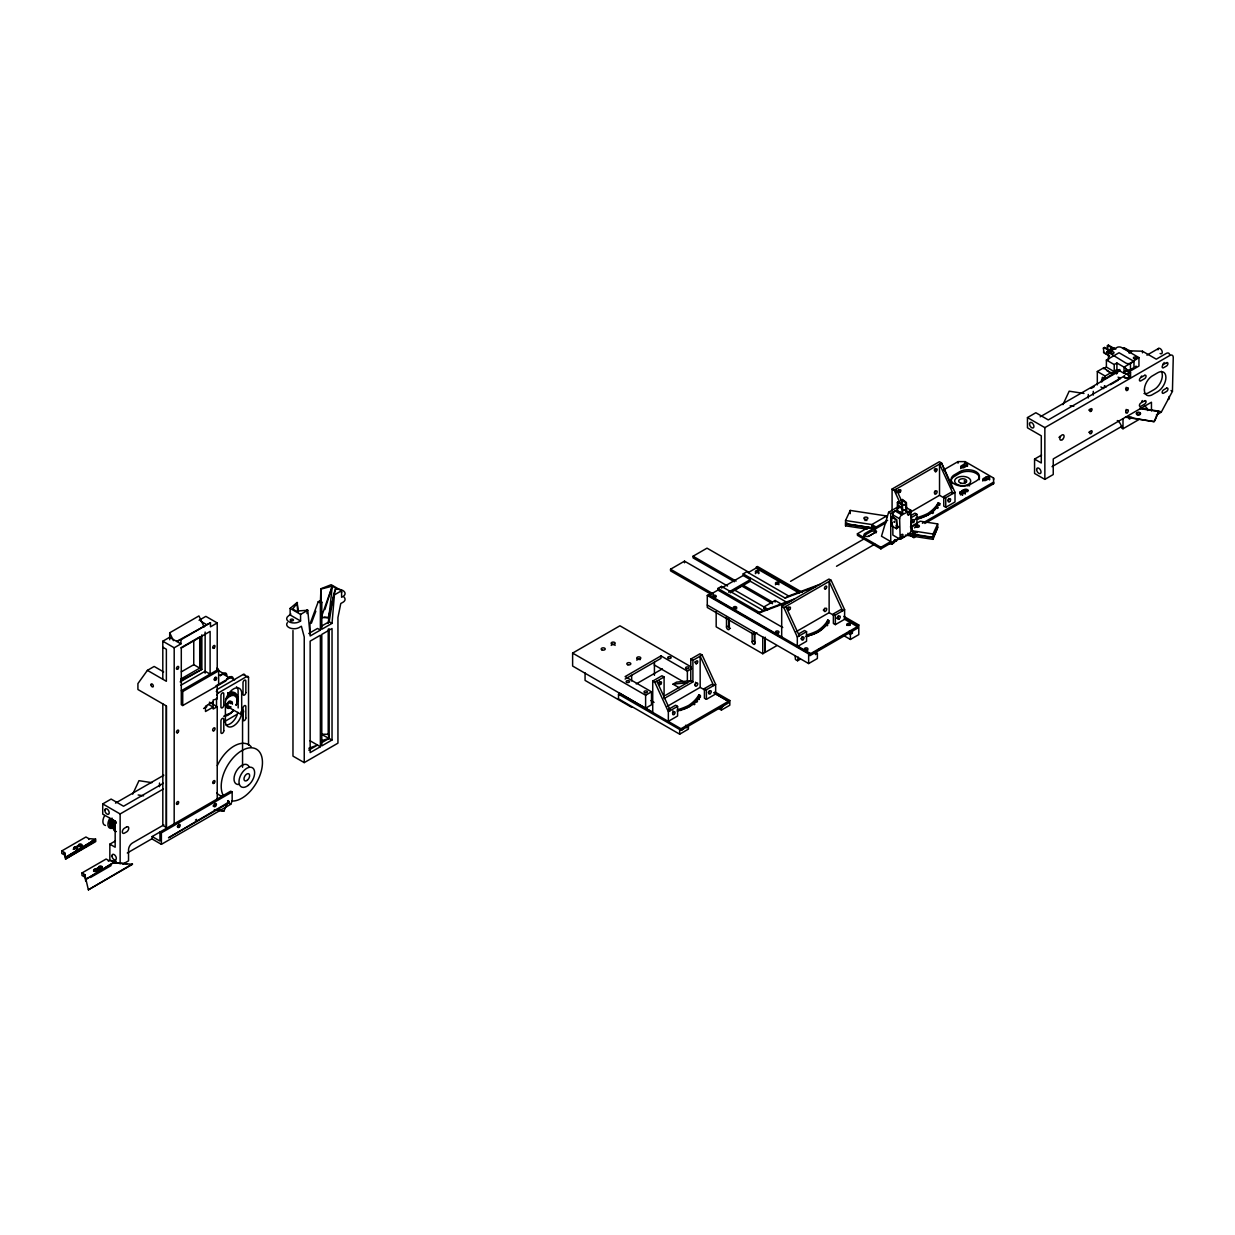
<?xml version="1.0" encoding="UTF-8"?>
<svg xmlns="http://www.w3.org/2000/svg" width="1235" height="1235" viewBox="0 0 1235 1235"><rect width="100%" height="100%" fill="white"/><g stroke="black" fill="none" stroke-linecap="round" stroke-linejoin="round"><path stroke-width="1.5" d="M163.36 783.252L123.546 806.239L111.119 799.06L102.737 803.908L102.737 814.143L115.349 821.198M115.442 840.927L109.853 844.153L109.853 859.761L112.786 861.459M120.135 863.79L120.135 813.958L102.737 803.908M161.384 844.339L161.384 832.838L232.165 791.975L230.744 791.156L152.137 836.543L152.137 839.013L161.384 844.339L230.744 804.294L232.165 801.021L232.165 791.975M162.819 703.888L162.819 825.459L166.37 827.496L166.37 705.941L137.919 689.516L137.919 683.572L147.397 670.358L154.159 666.452L163.637 671.933M174.181 824.347L174.197 647.788L180.943 643.883L180.943 639.776L210.475 622.733L210.475 626.84L217.221 622.934L205.844 616.373L199.082 620.279M208.468 704.367L213.176 707.084L213.176 709.029L217.221 706.682L217.221 799.585M217.221 685.595L217.221 698.887L213.176 699.998L213.176 701.789L205.489 706.219L205.489 711.514L213.176 707.084M217.221 670.404L217.221 622.934M229.309 802.657L227.888 801.021L229.309 802.657L168.5 837.778L229.309 801.839M248.528 744.952L248.528 677.583A2.578 1.482 -60 0 0 246.707 676.533L218.641 692.742A2.979 1.714 -60 0 0 216.743 695.212M290.148 608.392L290.148 614.968L300.568 620.989L300.568 614.413L290.148 608.392L297.11 602.479L298.391 611.773M292.973 630.467L292.973 756.113L304.242 762.612L337.942 743.161L337.942 617.5L340.783 603.514L343.453 601.985A7.41 4.276 0 0 0 344.009 597.092M715.652 684.406L713.66 685.564L711.669 684.406L704.413 688.59L704.413 698.207L706.405 699.35L715.652 694.008L715.652 684.406L702.144 654.998L700.013 653.763L690.766 659.104L692.897 660.339L692.897 681.952L664.09 698.578L664.09 676.981L661.975 675.746L652.728 681.087L652.728 712.302L619.924 693.36L619.785 695.073M652.728 681.087L654.843 682.307L668.351 711.715L668.351 721.333L677.598 715.991L677.598 706.374L675.607 705.231L668.351 709.415L670.343 710.573L656.835 681.164M698.917 699.411L698.917 697.173M839.985 637.245L843.289 635.346L850.406 639.452L858.788 634.605L858.788 624.987L857.507 625.728L857.507 628.198L809.928 655.677L809.928 653.207L708.566 594.683L707.284 595.424L707.284 607.496L753.875 634.404L756.839 632.69M716.177 611.788L716.177 626.84L762.767 653.747L764.897 652.512L764.897 637.445M844.616 609.689L842.625 610.831L840.634 609.689L833.378 613.872L833.378 623.49L835.369 624.632L844.616 619.291L844.616 609.689L831.109 580.28L828.978 579.045L794.491 598.975L763.415 610.599L721.502 586.393L721.502 588.03L743.192 575.51L750.309 579.616L750.309 581.253L730.286 592.831M753.875 634.404L753.875 631.934M781.693 637.584L781.693 606.37L794.491 598.975M857.368 628.275L857.368 626.639L810.067 653.948L797.316 646.615L797.316 636.998L783.808 607.589L781.693 606.37M847.55 632.721L850.39 634.358L852.382 633.215L852.397 631.162M876.618 526.758L873.515 528.549L867.896 527.685L857.414 533.767L857.414 535.311L880.864 548.896L900.361 537.611M885.989 522.791L876.094 528.503L876.094 527.021L887.625 520.352M891.454 523.177L892.288 523.007L891.454 525.786L896.517 528.719L898.787 526.758L896.239 525.292M891.732 523.331L891.732 517.465L892.859 516.817L896.811 519.75L896.811 525.616L896.239 520.074L892.288 517.141M892.01 524.798L892.01 522.853M892.087 511.074L892.087 489.029L939.387 461.72L941.518 462.955L955.01 492.364L955.01 501.966L945.763 507.307L943.772 506.149L943.772 496.547L951.027 492.364L953.019 493.506L939.526 464.113L941.518 462.955L952.185 488.01M905.517 507.184L910.936 510.317L910.936 530.525A3.196 1.852 -59.9 0 1 908.667 534.431L900.192 539.309L892.859 535.079L892.859 525.878M892.859 518.53L892.859 514.856A3.196 1.852 -59.9 0 1 895.128 510.95L901.89 514.871L910.936 510.317M896.517 528.719L896.517 526.11L897.089 527.746L898.787 526.758M897.382 508.341L897.382 502.475L898.509 501.827L902.461 504.76L902.739 513.405L897.104 510.796L897.953 508.017L897.104 508.187M897.953 508.017L897.953 502.151L901.89 505.084L902.183 513.729M901.89 514.871A3.196 1.852 -59.9 0 0 899.636 518.777L900.192 539.309M901.349 504.606L901.349 500.19L902.476 499.542L906.413 502.491L906.706 511.12L902.322 509.252M901.905 502.799L901.905 499.866L905.857 502.815L906.135 511.444M938.291 504.281L938.291 502.676L939.773 503.54L939.773 505.13L938.291 504.281L936.099 507.616A51.299 29.594 0 0 1 929.029 514.269L927.933 515.01A51.484 29.717 0 0 1 916.663 519.364M958.02 463.233L958.02 461.612L965.137 461.612L993.588 478.038L993.588 483.765L924.799 523.47M965.137 463.233L965.137 461.612M993.588 483.765L993.588 482.144L922.406 523.254M993.588 479.659L993.588 478.038M1124.56 375.872L1048.268 419.915L1035.841 412.737L1027.458 417.584L1027.458 427.819L1041.29 435.816L1041.29 462.986L1034.559 459.096L1041.553 455.051M1034.559 459.096L1034.559 473.437L1044.856 479.381L1053.239 474.533L1053.239 458.926L1151.452 402.224L1151.452 410.9M1044.856 479.381L1044.856 427.634L1027.458 417.584M1103.395 352.021L1109.601 355.942L1103.966 353.009L1103.395 348.116L1104.522 347.467L1109.601 350.4L1103.966 347.791M1113.553 348.116L1108.49 345.183L1107.363 345.831L1107.363 349.752L1107.918 345.507L1112.997 348.44L1113.553 347.791L1112.997 348.44M1108.474 360.172L1108.474 352.361L1116.949 347.467A3.196 1.837 0 0 1 1121.457 347.483L1138.948 357.594L1138.948 366.069L1130.457 370.948A3.196 1.837 0 0 1 1127.385 371.426L1133.977 367.582L1133.977 361.376L1119.034 352.747L1106.39 360.049L1106.39 367.088L1114.217 371.596L1114.217 364.557L1106.39 360.049M1109.045 350.725L1111.855 351.373M1125.934 371.04L1125.934 371.365A2.393 1.389 0 0 0 1125.008 373.696A2.393 1.389 0 0 0 1128.975 373.001A2.393 1.389 0 0 0 1125.934 371.365L1128.111 370.253L1125.934 371.04A2.393 1.389 0 0 0 1124.606 373.094A2.393 1.389 0 0 0 1128.389 373.31L1130.565 372.522L1130.565 377.076L1128.389 377.864A2.393 1.389 0 0 1 1125.239 378.049A2.393 1.389 0 0 1 1124.514 376.274M1128.389 377.864L1128.389 377.539A2.393 1.389 0 0 0 1128.265 375.594M1128.389 373.31L1130.226 372.97L1130.226 376.876L1127.339 377.925A2.393 1.389 0 0 1 1124.792 377.478A2.393 1.389 0 0 1 1124.514 375.949M1129.361 350.416L1128.805 351.064L1131.615 351.728L1129.361 353.025M1130.457 370.948L1130.473 363.121L1138.948 357.594M1142.452 352.839L1142.452 351.203L1128.404 350.802M871.74 529.105L871.74 527.53M1108.474 352.361L1125.949 363.121A3.196 1.837 0 0 0 1130.473 363.121M321.332 604.224L320.946 588.725L320.405 601.8M110.1 824.501L113.944 826.416M110.193 821.429L114.021 824.131M309.954 633.617L309.954 624.061L318.244 601.738L319.664 600.92L321.795 602.155L321.795 629.263L332.03 623.366L334.407 594.884L341.601 590.716L341.601 597.292L343.453 596.227A7.41 4.276 0 0 0 344.009 591.349A7.41 4.276 0 0 0 336.275 589.342M894.557 522.359C892.89 521.494 894.418 522.22 894.696 521.155M1110.759 348.934L1111.593 350.153L1111.454 348.872M328.217 623.397L332.277 586.162L321.486 588.956M321.872 625.929L329.189 621.714L333.635 594.436L335.796 588.2L332.277 586.162L321.81 615.833M795.124 655.816L795.448 659.521L797.578 660.756L798.242 657.19M111.412 826.153L111.474 825.922A5.28 3.041 -60 0 1 112.03 818.095M1156.361 415.006L1161.271 412.166L1172.432 391.387L1173.25 357.471A4.847 2.794 -60 0 0 1169.823 355.479L1044.856 427.634M322.628 616.744L321.193 617.577L328.217 617.67L335.796 588.2M857.414 533.767L880.864 547.306L890.744 541.578L881.497 536.237L888.613 512.263L898.802 506.381M324.898 609.55L332.277 586.162M311.374 623.243L315.836 611.217M132.732 794.136L138.968 780.674L151.92 782.666M214.365 809.666L223.875 811.133L228.568 800.62M867.294 529.182L845.543 525.817L845.543 520.522L850.236 510.425L886.653 515.983L886.653 517.635M845.543 525.817L846.932 522.822M889.833 543.724L892.195 544.095L896.471 540.374L900.747 537.92L900.747 538.738L899.605 538.09M905.394 535.064L932.996 539.34L933.012 534.014L937.689 523.918L920.245 521.216L910.396 526.897M937.689 527.191L933.012 537.287L914.934 534.493M932.996 539.34L937.427 528.163M1062.934 404.648L1069.186 391.186L1083.975 393.471M1125.564 417.229L1154.077 421.644L1158.77 411.131L1139.766 408.198M893.878 542.705L895.344 539.587M892.195 544.095L894.696 539.741M698.917 694.734L698.917 696.355L700.399 697.204L700.399 695.583L698.917 694.734L697.404 697.158A51.299 29.594 0 0 1 688.574 705.463A51.484 29.717 0 0 1 677.289 709.801M698.917 696.355L698.007 697.868A51.299 29.594 0 0 1 694.44 702.298L693.576 703.147A51.299 29.594 0 0 1 688.574 707.084A51.484 29.717 0 0 1 683.187 709.477M806.146 636.334A51.484 29.825 0.1 0 0 817.663 632.196L818.959 631.564A51.546 29.794 0.1 0 0 824.872 626.778L825.69 625.929A51.546 29.794 0.1 0 0 828.469 622.347L829.364 620.865L827.882 620.016L826.369 622.44A51.299 29.594 0 0 1 817.539 630.745A51.484 29.717 0 0 1 806.27 635.083M827.882 620.016L826.369 624.061A51.299 29.594 0 0 1 823.405 627.581L822.541 628.43A51.299 29.594 0 0 1 817.539 632.366A51.484 29.717 0 0 1 810.716 635.284M938.291 502.676L936.763 505.1M115.843 823.39L110.81 819.793A2.393 1.389 -60 0 1 110.563 819.407L110.949 818.882M829.04 623.042L827.882 621.637M700.399 695.583L699.504 697.065A51.546 29.794 0.1 0 1 696.725 700.646L695.907 701.495A51.546 29.794 0.1 0 1 689.994 706.281L688.698 706.914A51.484 29.825 0.1 0 1 677.181 711.051M939.773 503.54L934.401 510.287A51.546 29.794 0.1 0 1 929.353 514.239L928.056 514.871A51.484 29.825 0.1 0 1 914.996 519.395M936.547 505.393L936.099 506.01A51.299 29.594 0 0 1 927.933 513.42A51.484 29.717 0 0 1 916.663 517.758L915.891 517.974M827.188 625.79L827.851 624.879M937.581 508.419L938.245 507.523M297.512 602.788L292.68 609.025L296.199 611.063L307.777 610.26L310.155 635.994L320.374 630.097L320.374 602.973L318.244 601.738M109.606 823.606L113.79 825.659M904.653 505.053C902.245 504.698 903.85 504.667 904.653 504.389M914.981 532.856L912.912 534.184L914.981 532.856A2.393 1.389 -59.9 0 1 917.018 532.084M909.979 535.326L913.931 537.611L915.706 536.113A2.393 1.389 -59.9 0 0 916.926 534.894M290.858 614.027L288.311 616.033A7.41 4.276 0 0 0 288.851 621.73A7.41 4.276 0 0 0 298.731 622.039L300.568 620.989M96.778 871.756C100.143 868.714 90.186 870.397 94.694 871.539M78.839 845.311L79.117 845.111A1.714 0.988 0 0 1 81.788 845.357A1.714 0.988 0 0 1 80.692 846.793M226.854 675.437A5.033 2.902 -60 0 0 223.303 673.384L219.753 675.437L223.674 674.017A4.029 2.316 -60 0 1 226.051 675.051M226.87 679.543L230.08 677.706A4.029 2.316 -60 0 1 230.451 677.583M681.102 730.317L683.233 729.082M169.704 639.745L169.704 632.799L198.943 615.925L204.145 626.932M162.804 679.235L162.804 641.212L169.566 637.322L180.943 643.883M210.475 622.733L176.682 641.428L180.943 639.776M180.881 647.788L199.73 636.905L199.73 668.12L180.881 679.003M193.756 640.795L193.756 664.677L181.36 671.825M181.128 680.5L201.861 669.355L201.861 634.852M180.171 681.874L201.861 669.355M300.568 614.413L307.777 610.26M320.374 602.973L321.795 602.155M180.974 685.193L205.133 671.238L210.104 674.109M218.641 670.837L217.221 670.003L181.298 690.751L182.718 691.569L218.641 670.837L218.641 684.792M226.87 678.725L229.71 677.073A5.033 2.902 -60 0 1 233.23 678.617M215.971 685.842L227.58 679.126M210.104 675.051L210.104 631.409L181.298 648.035L181.298 704.706L182.718 705.54L225.912 680.917M308.765 633.509L317.534 628.445L320.374 630.097M216.727 689.732L243.156 674.48A2.578 1.482 -60 0 1 244.931 675.097M203.59 708.504L206.909 706.59M224.353 721.672L237.027 714.339M241.69 712.888L243.403 711.9M115.503 803.105L163.854 775.194M120.135 813.958L163.344 789.011M61.75 850.946L85.941 836.99L88.781 838.627L95.666 839.167L65.517 857.399L64.591 852.598L61.75 850.946L61.75 853.416L64.591 855.052L63.88 852.999L64.591 853.416M73.56 848.244L80.013 844.508M73.205 849.263L75.551 847.905M65.517 857.399L95.666 839.167M95.666 840.803L65.517 859.035L95.666 841.622L95.666 840.803L92.224 840.541M163.807 824.887L132.438 842.996A5.542 3.196 -60 0 0 128.533 849.773L128.533 860.857L122.929 864.083M81.958 872.975L106.148 859.02L108.989 860.656L115.874 861.196L85.74 879.428L84.814 874.627L81.958 872.975L81.958 875.445L84.814 877.082L84.088 875.028L84.814 875.445M93.767 870.274L100.22 866.538M127.298 852.984L152.306 838.55M115.874 861.196L85.74 879.428M308.765 750.139L317.534 745.075L308.843 748.271M321.872 742.575L329.189 738.36L329.189 628.785M90.495 877.498L111.119 865.581M320.374 746.727L310.155 752.624L310.155 641.135L320.374 635.222L320.374 746.727L309.954 740.707M332.03 739.997L321.795 745.894L321.795 634.404L332.03 628.507L332.03 739.997L321.193 734.207L328.217 734.3L329.189 738.36L321.193 740.784M132.469 863.867L88.364 889.817L132.469 864.361L114.129 862.447M711.808 594.699L670.543 570.863L670.543 569.227L684.514 561.153L727.554 586.008M734.439 581.762L693.051 557.865L693.051 556.229L707.022 548.155L748.302 571.99M680.964 728.743L572.623 666.035L572.623 653.099L619.924 625.79L691.26 666.977M1124.282 347.807L1123.155 348.455L1124.282 347.807L1129.361 350.74M782.743 627.504L717.952 590.083L717.952 588.447L721.502 586.393M743.192 575.51L743.192 573.874L746.758 571.805L788.671 596.011L819.731 584.387M717.952 590.083L708.705 595.424L780.026 636.627M748.302 572.561L756.005 568.115L799.138 593.016M1097.313 384.888L1097.313 371.503L1103.55 367.906L1111.376 373.248L1114.217 371.596M1106.39 367.088L1103.55 368.725L1103.55 367.906M892.087 489.029L894.217 490.264L939.526 464.113L939.526 495.312L944.466 498.168M1114.217 364.557L1116.903 363.013L1124.02 367.119L1124.02 373.341L1116.903 369.234L1116.903 363.013M728.619 592.152L750.309 579.616L750.309 577.98M734.979 589.697L741.509 585.93M1101.697 381.924A5.017 2.902 60 0 1 1105.14 378.744L1105.14 376.027L1111.376 372.414M943.525 469.979L958.02 461.612M1124.02 367.119L1133.977 361.376M1105.14 378.744L1119.759 369.481L1119.759 370.299A5.033 2.902 60 0 0 1118.91 369.929M1040.225 416.782L1120.253 370.577M1146.929 355.171L1158.615 348.424M1091.231 388.407L1094.272 386.648M1110.481 384.687L1118.215 380.226M888.613 512.263L890.744 513.498L896.703 510.055M886.653 515.983L871.817 524.551L845.543 520.522M691.523 668.737L687.37 671.13L660.972 655.893L625.111 676.595L651.509 691.832L651.509 704.768L645.612 708.18L645.612 695.243L572.623 653.099M790.57 581.33L863.404 539.294M868.359 536.422L876.634 531.652M911.075 511.753L939.526 495.312M625.111 679.065L660.972 658.363L660.972 655.893M910.612 515.69L914.965 513.173L916.957 514.331L916.957 523.933M911.152 517.681L916.957 514.331M943.772 496.547L945.763 497.69L955.01 492.364M729.329 619.97L729.329 628.692A2.007 1.158 60 0 1 727.909 629.51A2.007 1.158 60 0 1 726.489 627.056L728.619 625.821L728.619 618.843M782.403 604.687L775.101 600.472L763.909 606.925L763.909 608.577L766.858 610.275M836.512 566.278L874.828 544.172M961.447 494.154L968.116 490.31A8.043 4.647 0 0 1 962.327 491.515M763.909 608.577L765.329 607.759M758.136 613.286L761.702 611.232M685.579 725.254L688.42 726.906L688.42 729.113L679.682 734.177L618.503 698.856L618.503 694.163L619.785 693.437M636.241 683.928L662.331 668.861M717.952 588.447L759.865 612.653L763.415 610.599M743.192 573.874L785.12 598.064L788.671 596.011M912.341 526.604L915.413 524.829M914.471 527.839L917.559 526.048M900.747 538.738L904.776 536.422M783.808 607.589L831.109 580.28M654.843 682.307L664.09 676.981M692.897 660.339L702.144 654.998M645.612 695.243L651.509 691.832M1132.186 417.492L1129.346 419.128L1129.346 417.492M679.312 687.818L672.998 684.175L676.548 682.121L690.766 680.717L692.897 681.952M1052.019 466.66L1122.044 426.229M754.894 632.984L754.894 643.45A1.945 1.127 60 0 1 753.52 644.238A1.945 1.127 60 0 1 752.146 641.86L754.276 640.625L754.276 633.648M1117.304 420.548A6.036 3.489 60 0 1 1121.581 427.943L1123.001 428.761L1138.531 419.792L1137.111 418.974M665.526 695.305L690.766 680.717L690.766 659.104M795.711 631.934L829.133 612.653L834.057 615.493M666.838 706.605L700.168 687.37L700.152 656.155L713.66 685.564L706.405 689.747L706.405 699.35M776.676 645.72L765.252 652.312L765.252 637.291M798.767 633.864L804.572 630.514L806.563 631.656L806.563 641.274L797.316 646.615M797.316 636.998L806.563 631.656M835.369 624.632L835.369 615.03L842.625 610.831L829.117 581.438L829.133 612.653M668.351 711.715L677.598 706.374M707.284 595.424L808.647 653.948L809.928 653.207M797.578 660.756L800.419 659.104M679.682 734.177L679.682 729.484L728.403 701.356L715.652 694.008M681.102 728.665L680.964 730.394L728.542 702.916L728.542 701.279L729.823 700.538L729.823 705.216L721.425 710.063L718.585 708.427M818.527 649.641L821.831 647.727M825.134 645.828L828.438 643.914M688.42 726.906L686.784 727.847L686.784 727.029M707.284 605.042L808.647 663.565L817.385 658.502L817.385 653.423L815.409 654.565L815.393 652.512M1103.395 348.116L1104.522 347.467M1107.363 345.831L1108.49 345.183M1128.79 352.701L1130.488 351.713L1128.805 350.74M897.382 502.475L898.509 501.827M901.349 500.19L902.476 499.542M897.104 510.796L902.739 513.405M891.732 517.465L892.859 516.817M967.978 485.818L968.348 485.556A2.022 1.065 -64.1 0 1 969.259 485.401L969.552 485.88M112.478 826.971L112.184 827.126A2.007 0.942 8 0 1 111.567 827.203M935.682 471.677L935.976 471.538A1.605 0.926 -60 0 0 936.964 469.007A1.605 0.926 -60 0 0 935.003 470.149A1.605 0.926 -60 0 0 935.976 471.538M825.289 589.002L825.582 588.879A1.605 0.926 -60 0 0 826.57 586.332A1.605 0.926 -60 0 0 824.594 587.474A1.605 0.926 -60 0 0 825.582 588.879M696.324 663.72L696.617 663.596A1.605 0.926 -60 0 0 697.605 661.049A1.605 0.926 -60 0 0 695.629 662.192A1.605 0.926 -60 0 0 696.617 663.596M320.946 588.725L331.181 584.711L341.601 590.716M785.12 598.064L816.181 586.455M759.865 612.653L790.94 601.028M672.998 684.175L687.216 682.77M109.683 822.85L113.867 825.119M114.129 862.925L126.973 863.929M876.094 528.503L874.534 527.592L874.534 529.352L871.817 527.793L845.558 523.763L872.172 527.885M1139.766 408.6L1158.77 411.548M1070.174 405.759L1073.802 406.33M1128.003 416.627L1131.584 417.183M1125.564 416.828L1154.077 421.644M912.804 530.88L933.012 534.014M907.71 533.381L911.322 533.937M845.543 524.165L870.274 527.993M915.891 535.048L933.012 537.704L937.689 527.607L937.689 523.918M138.166 794.97L143.584 795.819M216.264 809.542L223.875 811.133M324.481 617.052L328.217 617.67M1106.93 351.481L1107.069 352.762L1107.625 351.296M874.534 527.762L871.817 526.203L871.817 524.551L876.094 527.021M1142.452 351.203L1156.284 359.184L1166.272 353.426A4.847 2.794 -60 0 1 1169.668 354.908M1171.012 390.553L1172.432 391.387M1106.683 370.531L1109.802 372.337M1097.313 371.503L1105.14 376.027M1159.85 411.348L1161.271 412.166M1100.864 386.941L1103.704 388.593M895.344 540.544L896.471 541.208M802.287 592.368L757.425 566.464L756.144 567.205L799.354 592.152M843.829 616.358L858.788 624.987M844.215 618.056L857.507 625.728M844.616 619.291L857.368 626.639M833.378 613.872L835.369 615.03M849.062 631.286L852.382 633.215M750.309 581.253L787.853 602.927M693.051 556.229L736.091 581.083M742.714 584.911L772.523 602.109M741.062 585.591L772.523 603.745M734.177 589.821L768.324 609.472M814.544 651.771L817.385 653.423M670.543 569.227L713.46 594.004M714.942 691.94L729.823 700.538M713.66 692.681L728.542 701.279M704.413 688.59L706.405 689.747M700.168 687.37L705.092 690.211M654.195 664.924L684.051 682.152M650.907 700.569L654.071 702.391M618.503 694.163L679.682 729.484M631.656 707.315L585.066 680.408L585.066 672.874M200.502 621.097L206.199 624.385M243.156 674.48L248.528 677.583M216.743 669.602L223.303 673.384M229.71 677.073L234.635 679.914M223.257 674.233L229.664 677.922M162.804 641.212L174.197 647.788M193.756 664.677L199.73 668.12M162.804 647.202L166.37 649.27L166.37 681.303L147.397 670.358M227.888 693.19L228.305 693.437A13.184 7.611 -60 0 1 236.379 704.907M216.264 691.368L218.641 692.742M227.055 706.374L240.933 714.37M209.394 702.175L217.221 706.682M229.309 803.476L230.744 804.294M161.384 832.838L159.963 832.019L159.963 841.05L152.137 836.543M110.841 818.898L116.105 821.923M110.548 819.361L115.812 822.402M110.733 819.731L116.075 822.911M113.898 822.865L109.961 820.58L114.145 823.652M114.701 825.351L109.436 822.325L114.623 825.845M114.593 826.971L109.328 823.93L114.639 827.388M110.641 825.381L114.577 827.759M113.574 827.558L109.637 825.273L114.33 828.176M110.332 826.2L114.546 828.654M109.853 844.153L115.164 847.225L115.164 821.321M108.279 861.073L108.989 860.656M101.687 867.51L100.406 866.769L101.687 867.51A1.683 0.973 0 0 1 101.779 868.931M98.044 868.128L99.325 868.869M95.759 869.934L97.04 870.181M1123.726 348.131L1128.805 351.064M1113.553 347.791L1115.822 349.104M1109.045 350.4L1111.299 351.697M904.159 509.654L906.706 511.12M892.859 514.856L899.636 518.777M915.706 536.113L913.931 537.225L910.535 535.264M896.239 525.94L898.787 527.422M329.189 621.714L332.03 623.366M964.72 483.348L964.319 480.662L966.449 482.345M1128.111 370.253L1130.565 372.522M1124.004 366.795L1128.111 370.577M1125.039 368.169L1130.226 372.97M1127.771 374.606L1130.226 376.876M1118.493 378.358L1119.759 379.33L1119.759 378.512A5.033 2.902 60 0 1 1118.107 377.092M1104.846 385.783L1105.85 387.358L1104.136 386.2M228.305 693.437L227.827 692.727L227.935 693.638L230.189 692.696A12.582 7.256 -60 0 1 236.472 696.324M1107.918 349.428L1108.49 350.4M169.704 632.799L173.425 640.672M902.553 502.954L896.209 489.106L896.209 492.78M894.217 490.264L900.577 504.096M785.8 606.447L799.307 635.855M84.814 874.627L88.364 889.817M84.814 876.263L85.74 881.064L85.74 880.246M64.591 852.598L65.517 856.581M64.591 854.234L65.517 859.035M910.751 523.038L913.931 537.611M910.874 525.091L912.912 534.184M297.11 602.479L297.573 610.028M307.006 609.812L307.052 613.579M880.864 547.306L880.864 548.896M241.72 710.017L241.659 692.403A11.563 6.684 -60 0 0 233.523 688.914A11.563 6.684 -60 0 0 225.434 701.82L225.372 721.225A11.563 6.684 -60 0 0 232.489 726.473A11.563 6.684 -60 0 0 241.458 714.386M238.17 707.964L238.108 690.35A11.563 6.684 -60 0 0 236.472 686.784M871.817 526.203L871.817 527.793M850.236 510.425L850.236 513.667M850.39 634.358L850.406 639.452M1158.77 411.131L1154.864 420.78L1154.864 419.962M1123.001 418.696L1123.001 428.761M1093.268 391.341L1093.268 395.092M1088.282 394.459L1088.282 397.979M965.153 491.082L965.153 494.123M964.628 490.218L964.628 493.259M964.103 490.295L964.103 493.336M962.744 490.388L962.744 494.957M962.188 490.388L962.188 494.942M961.942 491.406L962.003 494.494M960.845 491.746L960.845 494.787M960.336 491.638L960.336 494.679M945.763 497.69L945.763 507.307M890.744 513.498L890.744 541.578M808.647 653.948L808.647 663.565M775.101 600.472L775.101 602.109M762.767 636.797L762.767 653.747M752.146 633.138L752.146 641.86M726.489 616.574L726.489 627.056M723.062 706.08L721.425 707.84L721.425 710.063M687.37 671.13L687.37 680.377M684.514 561.153L684.514 562.805M654.427 662.13L654.427 675.329M631.656 675.283L631.656 680.933M328.217 629.14L328.217 734.3M304.242 762.612L304.242 636.967L301.386 626.253L298.731 627.797A7.41 4.276 0 0 1 289.53 627.828A7.41 4.276 0 0 1 287.369 622.656M242.554 712.394L242.554 767.259M220.463 675.036L220.463 675.854M216.526 698.223L216.526 707.377M212.976 701.665L212.976 705.324M205.133 632.042L205.133 673.168M201.151 636.365L201.151 668.938M182.718 691.569L182.718 705.54M166.37 705.941L166.37 827.496M159.5 783.052L159.5 786.68M97.55 870.613L97.426 871.879M88.781 838.627L88.781 839.445M214.967 803.537A1.837 1.065 -60 0 1 213.022 805.976M178.766 824.455A1.714 0.988 -60 0 1 177.253 826.678M196.535 819.376A46.683 26.954 0 0 1 195.47 820.071M114.84 826.802A8.043 4.647 -60 0 1 108.556 827.033A8.043 4.647 -60 0 1 109.776 818.45M105.5 825.474A8.043 4.647 -60 0 1 104.713 815.532M110.532 827.095A2.007 0.942 8 0 1 109.622 826.755M116.028 831.464A8.043 4.647 -60 0 1 114.855 821.8M115.92 831.711A8.043 4.647 -60 0 1 115.009 824.301M216.881 668.181A5.033 2.902 -60 0 1 218.626 670.188M232.967 710.82A13.184 7.611 -60 0 1 223.658 716.207M228.907 701.264A3.273 1.883 -60 0 1 230.544 703.595M228.907 706.42A3.273 1.883 -60 0 1 226.684 707.022M229.201 701.897A2.516 1.451 -60 0 1 230.096 703.163M228.768 705.911A2.516 1.451 -60 0 1 226.592 705.71M226.592 704.66A2.516 1.451 -60 0 1 227.055 703.471M227.857 702.468A2.516 1.451 -60 0 1 228.305 702.144M227.888 694.904A11.069 6.391 -60 0 1 234.65 695.506M225.465 699.242A11.069 6.391 -60 0 1 234.912 695.228A11.069 6.391 -60 0 1 236.147 705.417A10.559 6.098 -60 0 0 235.02 695.861A10.559 6.098 -60 0 0 226.005 699.705M233.292 710.372A11.069 6.391 -60 0 1 225.465 714.895M233.461 710.326A10.559 6.098 -60 0 1 226.005 714.633M231.069 706.914A3.767 2.177 -60 0 1 227.163 707.3A3.767 2.177 -60 0 1 229.741 701.928A3.767 2.177 -60 0 1 232.319 704.321M229.386 701.727A3.767 2.177 -60 0 1 231.948 702.514M230.065 707.377A3.767 2.177 -60 0 1 227.07 707.686A3.767 2.177 -60 0 1 227.502 703.718M228.043 702.916A3.767 2.177 -60 0 1 228.691 702.236M229.972 707.038A3.273 1.883 -60 0 1 227.147 706.79A3.273 1.883 -60 0 1 228.784 702.576A3.273 1.883 -60 0 1 231.609 702.823M217.314 765.577A29.177 16.842 -60 0 1 251.245 746.866M221.914 796.174A29.177 16.842 -60 0 1 216.773 792.932M223.365 795.68A29.177 16.842 -60 0 1 238.988 752.47A29.177 16.842 -60 0 1 262.113 767.058A29.177 16.842 -60 0 1 231.84 801.021M238.818 784.487A11.069 6.391 -60 0 1 236.487 770.902A11.069 6.391 -60 0 1 249.238 767.213M1157.982 349.814A3.01 1.744 60 0 1 1160.113 348.579A3.01 1.744 60 0 1 1162.258 352.268A3.01 1.744 60 0 1 1160.113 353.503M1126.166 387.265A1.605 0.926 -60 0 1 1125.594 388.732M1089.579 409.31A1.605 0.926 -60 0 1 1088.776 410.159M1089.625 431.524A1.714 0.988 -60 0 1 1088.776 432.42M1126.181 409.418A1.837 1.065 -60 0 1 1125.811 410.699M1143.996 393.486A11.563 6.684 -60 0 0 1147.902 393.116L1154.169 389.565A11.563 6.684 -60 0 0 1162.351 375.409L1162.073 373.124A11.563 6.684 -60 0 0 1161.255 371.318M1142.298 400.541A2.007 1.158 -60 0 1 1141.773 401.437M1164.157 362.457A2.007 1.158 -60 0 1 1163.926 362.92M1163.293 363.707A2.007 1.158 -60 0 1 1162.922 363.985M1141.773 375.98A2.007 1.158 -60 0 1 1141.063 376.613M1143.888 406.547A3.118 1.806 60 0 1 1146.281 407.38A3.118 1.806 60 0 1 1147.639 410.514M1059.908 436.295A3.01 1.744 -60 0 1 1058.951 437.483M1135.629 366.486A1.59 0.926 0 0 0 1136.339 366.255A1.59 0.926 0 0 1 1135.397 366.625M1101.728 381.322A6.036 3.489 60 0 1 1101.574 379.963M1102.145 377.833A6.036 3.489 60 0 1 1102.824 377.2M1116.425 373.943A5.033 2.902 60 0 1 1118.107 369.805M1120.469 378.095A5.033 2.902 60 0 1 1119.62 377.493M1117.135 373.526A5.033 2.902 60 0 1 1117.536 369.975M1115.637 373.294A6.036 3.489 60 0 1 1116.054 369.805M1102.423 381.507A5.017 2.902 60 0 1 1105.85 378.327M1169.082 396.497A3.01 1.744 60 0 1 1167.785 399.353M237.892 712.333A11.563 6.684 -60 0 1 225.912 724.991M864.87 520.491A2.007 1.158 0 0 1 866.877 520.491M876.124 532.825A3.01 1.744 -0.1 0 0 875.245 531.59L874.612 531.312A3.01 1.744 -0.1 0 0 870.968 531.59L864.901 535.095A3.01 1.744 -0.1 0 0 864.13 536.793M933.49 512.726A51.546 29.794 0.1 0 1 932.518 513.528M898.694 489.662A1.605 0.926 -60 0 1 898.401 490.418M912.449 519.317A1.714 0.988 -60 0 1 910.921 521.556M934.957 490.959A1.837 1.065 -60 0 1 934.339 492.225M934.957 468.713A1.605 0.926 -60 0 1 934.154 470.103M948.65 498.415A1.837 1.065 -60 0 1 947.986 500.082M982.751 481.033A2.007 1.158 0 0 1 983.353 480.199L986.271 478.516A2.007 1.158 0 0 1 988.926 478.408A2.007 1.158 0 0 1 989.436 479.921M979.046 479.782A11.563 6.684 0 0 0 976.051 473.329L973.659 472.264A11.563 6.684 0 0 0 959.688 473.329L953.528 476.972A11.563 6.684 0 0 0 951.984 483.595M967.715 491.684A2.007 1.158 0 0 0 964.35 491.175L960.583 493.352A2.007 1.158 0 0 0 960.259 493.583M967.53 466.336A2.007 1.158 0 0 0 964.164 465.811L961.293 467.478A2.007 1.158 0 0 0 960.768 468.59M916.926 534.184A2.393 1.389 -59.9 0 1 914.348 536.067A2.393 1.389 -59.9 0 1 914.44 533.026A2.393 1.389 -59.9 0 1 916.987 532.192M910.859 534.06A2.393 1.389 -59.9 0 1 910.411 532.918M966.712 498.214A8.043 4.647 0 0 1 964.767 498.678M755.295 642.756A1.945 1.127 60 0 1 754.276 640.625M730.41 628.445A2.007 1.158 60 0 1 728.619 625.821M713.305 597.122A1.714 0.988 0 0 1 715.713 597.122M736.678 608.932A1.714 0.988 0 0 0 734.578 608.237A1.714 0.988 0 0 0 733.374 609.442A1.714 0.988 -0.4 0 1 733.466 608.762M776.028 632.876A1.714 0.988 0 0 1 778.637 632.999M804.525 650.227A1.714 0.988 0 0 1 807.829 650.227M847.102 625.466A1.714 0.988 0 0 1 849.912 625.466M775.457 584.757A1.714 0.988 0 0 1 777.17 583.862A1.714 0.988 0 0 1 778.868 584.757M755.527 573.658A1.714 0.988 0 0 1 757.07 572.253A1.714 0.988 0 0 1 758.63 573.658M758.058 572.438A1.714 1.003 -0.8 0 1 758.722 572.994M838.241 615.74A1.837 1.065 -60 0 1 836.604 618.133M824.548 608.284A1.837 1.065 -60 0 1 824.424 608.731M823.946 609.55A1.837 1.065 -60 0 1 823.297 610.136M788.285 606.987A1.605 0.926 -60 0 1 787.204 608.593M802.04 636.658A1.714 0.988 -60 0 1 800.836 638.742M809.265 635.793A51.484 29.717 0 0 1 806.254 636.72M78.577 846.623A1.714 0.988 0 0 1 80.182 845.666A1.714 0.988 0 0 1 81.989 846.5A1.714 0.988 0 0 1 80.692 847.611M73.992 849.093A1.714 0.988 0 0 1 76.292 848.414A1.714 0.988 0 0 1 77.157 849.803M74.193 849.016A1.714 0.988 0 0 1 75.628 847.519A1.714 0.988 0 0 1 77.157 848.985M79.395 846.67A1.714 0.988 0 0 1 79.117 845.111M98.846 868.915A1.714 0.988 0 0 1 102.011 868.205M94.153 871.37A1.714 0.988 0 0 1 97.056 870.644M94.678 871.246A1.714 0.988 0 0 1 94.632 869.841A1.714 0.988 0 0 1 97.056 869.826A1.714 0.988 0 0 1 97.102 871.215M100.02 868.807A1.714 0.988 0 0 1 99.124 867.279A1.714 0.988 0 0 1 101.934 867.31A1.714 0.988 0 0 1 100.9 868.822M611.217 645.411A2.007 1.158 0 0 1 613.162 644.546A2.007 1.158 0 0 1 615.107 645.411M636.828 660.2A2.007 1.158 0 0 1 640.193 659.675M709.23 690.874A1.837 1.065 -60 0 1 708.303 692.464M695.583 682.229A1.837 1.065 -60 0 1 694.657 684.607M659.32 681.025A1.605 0.926 -60 0 1 658.795 682.801M672.921 710.773A1.714 0.988 -60 0 1 672.473 712.935M681.751 710.001A51.484 29.717 0 0 1 680.3 710.511M699.504 698.686A51.546 29.794 0.1 0 1 698.887 699.597M697.497 701.387A51.546 29.794 0.1 0 1 696.725 702.267M695.027 703.965A51.546 29.794 0.1 0 1 694.116 704.799M695.29 661.512A1.605 0.926 -60 0 1 694.78 662.145M215.23 677.32A1.714 0.988 -60 0 1 214.334 679.188M341.477 591.982A1.605 0.926 0 0 1 341.462 592.568M1144.428 389.859L1144.428 391.063A11.563 6.684 -60 0 0 1151.452 395.169L1157.735 391.618A11.563 6.684 -60 0 0 1165.917 377.462L1165.639 375.178A11.563 6.684 -60 0 0 1157.735 372.738L1151.499 376.413A11.563 6.684 -60 0 0 1144.444 388.593L1144.428 389.828M695.197 684.916L695.197 685.687A1.837 1.065 -60 0 0 697.204 685.379A1.837 1.065 -60 0 0 697.204 682.909A1.837 1.065 -60 0 0 695.197 684.916M824.162 610.183L824.162 610.97A1.837 1.065 -60 0 0 826.169 610.661A1.837 1.065 -60 0 0 826.169 608.191A1.837 1.065 -60 0 0 824.162 610.183M934.571 492.858L934.571 493.645A1.837 1.065 -60 0 0 936.578 493.321A1.837 1.065 -60 0 0 936.578 490.866A1.837 1.065 -60 0 0 934.571 492.858M245.842 692.573L245.796 693.02A2.007 1.158 -60 0 1 244.237 695.135A2.007 1.158 -60 0 1 243.002 694.209L243.002 682.708A2.007 1.158 -60 0 1 244.422 680.253A2.007 1.158 -60 0 1 245.842 681.072L245.842 692.573M899.095 506.551L900.037 507.739L899.095 506.551M899.667 506.226L900.608 507.415L899.667 506.226M1110.188 349.258L1111.145 350.447L1110.188 349.258M960.058 492.24L960.012 492.503A2.007 1.158 0 0 0 962.003 493.707L967.206 491.19A2.007 1.158 0 0 0 967.206 489.554A2.007 1.158 0 0 0 964.35 489.539L960.058 492.24M875.414 532.316L869.162 535.975A3.01 1.744 -0.1 0 1 864.901 535.975A3.01 1.744 -0.1 0 1 864.901 533.505L870.968 529.985A3.01 1.744 -0.1 0 1 874.951 529.83A3.01 1.744 -0.1 0 1 875.723 532.1L875.414 532.316M959.688 471.708L953.528 475.336A11.563 6.684 0 0 0 953.482 483.472L955.612 484.707A11.563 6.684 0 0 0 969.707 484.738L976.051 481.156A11.563 6.684 0 0 0 976.051 471.708L973.659 470.643A11.563 6.684 0 0 0 959.688 471.708M126.587 826.971L124.457 828.206A3.01 1.744 -60 0 0 122.327 831.911A3.01 1.744 -60 0 0 124.457 833.131L126.587 831.911A3.01 1.744 -60 0 0 128.733 828.206A3.01 1.744 -60 0 0 126.587 826.971M964.164 464.19L961.293 465.842A2.007 1.158 0 0 0 961.293 467.494A2.007 1.158 0 0 0 964.134 467.494L967.02 465.827A2.007 1.158 0 0 0 967.02 464.19A2.007 1.158 0 0 0 964.164 464.19M1144.613 375.378L1140.847 377.555A2.007 1.158 -60 0 0 1139.426 380.025A2.007 1.158 -60 0 0 1140.847 380.843L1144.613 378.666A2.007 1.158 -60 0 0 1146.034 376.196A2.007 1.158 -60 0 0 1144.613 375.378M1166.488 362.75L1163.602 364.418A2.007 1.158 -60 0 0 1162.181 366.872A2.007 1.158 -60 0 0 1163.602 367.69L1166.488 366.039A2.007 1.158 -60 0 0 1167.909 363.569A2.007 1.158 -60 0 0 1166.488 362.75M986.271 476.895L983.353 478.578A2.007 1.158 0 0 0 983.353 480.23A2.007 1.158 0 0 0 986.194 480.23L989.111 478.532A2.007 1.158 0 0 0 989.111 476.895A2.007 1.158 0 0 0 986.271 476.895M1166.535 388.191L1163.602 389.874A2.007 1.158 -60 0 0 1162.181 392.344A2.007 1.158 -60 0 0 1163.602 393.162L1166.535 391.464A2.007 1.158 -60 0 0 1167.955 389.01A2.007 1.158 -60 0 0 1166.535 388.191M1144.613 400.835L1140.847 403.011A2.007 1.158 -60 0 0 1139.426 405.481A2.007 1.158 -60 0 0 1140.847 406.3L1144.613 404.123A2.007 1.158 -60 0 0 1146.034 401.653A2.007 1.158 -60 0 0 1144.613 400.835M245.842 718.029L245.842 706.528A2.007 1.158 -60 0 0 244.422 705.71A2.007 1.158 -60 0 0 243.002 708.18L243.002 719.681A2.007 1.158 -60 0 0 244.422 720.499A2.007 1.158 -60 0 0 245.842 718.029M223.782 705.308L223.782 693.808A2.007 1.158 -60 0 0 222.362 692.989A2.007 1.158 -60 0 0 220.941 695.444L220.941 706.945A2.007 1.158 -60 0 0 222.362 707.763A2.007 1.158 -60 0 0 223.782 705.308M223.782 730.765L223.782 719.264A2.007 1.158 -60 0 0 222.362 718.446A2.007 1.158 -60 0 0 220.941 720.916L220.941 732.401A2.007 1.158 -60 0 0 222.362 733.235A2.007 1.158 -60 0 0 223.782 730.765M179.307 827.141A1.714 0.988 -60 0 0 179.847 824.486A1.714 0.988 -60 0 0 177.825 826.277A1.714 0.988 -60 0 0 179.307 827.141M215.43 806.378A1.837 1.065 -60 0 0 216.017 803.522A1.837 1.065 -60 0 0 213.84 805.452A1.837 1.065 -60 0 0 215.43 806.378M242.554 713.568A2.007 1.158 -60 0 0 243.202 710.449A2.007 1.158 -60 0 0 240.825 712.564A2.007 1.158 -60 0 0 242.554 713.568M247.247 780.288A4.029 2.316 -60 0 0 249.038 773.959A4.029 2.316 -60 0 0 244.175 777.618A4.029 2.316 -60 0 0 247.247 780.288M248.127 785.445A11.069 6.391 -60 0 0 252.851 768.046A11.069 6.391 -60 0 0 239.482 778.39A11.069 6.391 -60 0 0 248.127 785.445M1137.45 414.404A2.007 1.158 0 0 0 1140.461 413.401A2.007 1.158 0 0 0 1137.45 412.397A2.007 1.158 0 0 0 1137.45 414.404M1137.034 414.636A2.007 1.158 0 0 0 1140.399 414.111A2.007 1.158 0 0 0 1137.929 412.691A2.007 1.158 0 0 0 1137.034 414.636M1029.511 423.898A3.118 1.806 60 0 0 1032.83 428.005A3.118 1.806 60 0 0 1032.83 423.605A3.118 1.806 60 0 0 1029.511 423.898M1127.354 412.66A1.837 1.065 -60 0 0 1127.941 409.804A1.837 1.065 -60 0 0 1125.764 411.734A1.837 1.065 -60 0 0 1127.354 412.66M1127.462 390.245A1.605 0.926 -60 0 0 1127.972 387.759A1.605 0.926 -60 0 0 1126.073 389.442A1.605 0.926 -60 0 0 1127.462 390.245M1091.2 411.178A1.605 0.926 -60 0 0 1091.709 408.692A1.605 0.926 -60 0 0 1089.81 410.375A1.605 0.926 -60 0 0 1091.2 411.178M1091.231 433.423A1.714 0.988 -60 0 0 1091.771 430.783A1.714 0.988 -60 0 0 1089.749 432.574A1.714 0.988 -60 0 0 1091.231 433.423M1036.628 469.701A3.118 1.806 60 0 0 1040.071 473.607A3.118 1.806 60 0 0 1039.793 469.053A3.118 1.806 60 0 0 1036.628 469.701M1062.501 439.537A3.01 1.744 -60 0 0 1063.458 434.859A3.01 1.744 -60 0 0 1059.892 438.024A3.01 1.744 -60 0 0 1062.501 439.537M1111.623 353.488A1.59 0.926 0 0 0 1114.016 352.685A1.59 0.926 0 0 0 1111.623 351.882A1.59 0.926 0 0 0 1111.623 353.488M1134.193 358.706A1.59 0.926 0 0 0 1136.586 357.918A1.59 0.926 0 0 0 1134.193 357.116A1.59 0.926 0 0 0 1134.193 358.706M104.805 810.222A3.118 1.806 60 0 0 108.109 814.344A3.118 1.806 60 0 0 108.109 809.928A3.118 1.806 60 0 0 104.805 810.222M111.922 856.025A3.118 1.806 60 0 0 115.349 859.93A3.118 1.806 60 0 0 115.087 855.376A3.118 1.806 60 0 0 111.922 856.025M915.953 527.005A2.007 1.158 0 0 0 919.319 526.481A2.007 1.158 0 0 0 916.849 525.06A2.007 1.158 0 0 0 915.953 527.005M864.87 519.256A2.007 1.158 -0.1 0 0 867.881 518.252A2.007 1.158 -0.1 0 0 864.87 517.249A2.007 1.158 -0.1 0 0 864.87 519.256M900.022 492.271A1.605 0.926 -60 0 0 900.531 489.786A1.605 0.926 -60 0 0 898.632 491.468A1.605 0.926 -60 0 0 900.022 492.271M913.545 522.343A1.714 0.988 -60 0 0 914.085 519.688A1.714 0.988 -60 0 0 912.063 521.479A1.714 0.988 -60 0 0 913.545 522.343M949.669 501.564A1.837 1.065 -60 0 0 950.255 498.724A1.837 1.065 -60 0 0 948.079 500.654A1.837 1.065 -60 0 0 949.669 501.564M908.682 514.871A1.59 0.926 -59.9 0 0 909.655 512.355A1.59 0.926 -59.9 0 0 907.694 513.482A1.59 0.926 -59.9 0 0 908.682 514.871M901.89 537.04A1.59 0.926 -59.9 0 0 902.862 534.523A1.59 0.926 -59.9 0 0 900.917 535.65A1.59 0.926 -59.9 0 0 901.89 537.04M960.629 483.039A4.029 2.316 0 0 0 966.712 481.079A4.029 2.316 0 0 0 960.722 479.026A4.029 2.316 0 0 0 960.629 483.039M958.345 484.969A8.043 4.647 0 0 0 970.725 481.249A8.043 4.647 0 0 0 958.978 476.926A8.043 4.647 0 0 0 958.345 484.969M839.26 618.905A1.837 1.065 -60 0 0 839.846 616.049A1.837 1.065 -60 0 0 837.67 617.979A1.837 1.065 -60 0 0 839.26 618.905M789.613 609.596A1.605 0.926 -60 0 0 790.122 607.111A1.605 0.926 -60 0 0 788.223 608.793A1.605 0.926 -60 0 0 789.613 609.596M803.136 639.668A1.714 0.988 -60 0 0 803.676 637.028A1.714 0.988 -60 0 0 801.654 638.819A1.714 0.988 -60 0 0 803.136 639.668M847.519 625.203A1.714 0.988 0 0 0 850.205 624.478A1.714 0.988 0 0 0 847.781 623.505A1.714 0.988 0 0 0 847.519 625.203M805.205 649.656A1.714 0.988 -0.1 0 0 807.891 648.931A1.714 0.988 -0.1 0 0 805.452 647.943A1.714 0.988 -0.1 0 0 805.205 649.656M776.259 632.737A1.714 0.988 0 0 0 778.945 632.011A1.714 0.988 0 0 0 776.522 631.039A1.714 0.988 0 0 0 776.259 632.737M734.038 608.361A1.714 0.988 0 0 0 736.724 607.635A1.714 0.988 0 0 0 734.3 606.647A1.714 0.988 0 0 0 734.038 608.361M776.182 584.016A1.714 0.988 0 0 0 778.868 583.29A1.714 0.988 0 0 0 776.444 582.318A1.714 0.988 0 0 0 776.182 584.016M756.098 572.407A1.714 0.988 0 0 0 758.769 571.697A1.714 0.988 0 0 0 756.345 570.709A1.714 0.988 0 0 0 756.098 572.407M713.537 596.984A1.714 0.988 0 0 0 716.207 596.273A1.714 0.988 0 0 0 713.784 595.285A1.714 0.988 0 0 0 713.537 596.984M74.471 848.399A1.714 0.988 0 0 0 77.311 847.92A1.714 0.988 0 0 0 75.181 846.731A1.714 0.988 0 0 0 74.471 848.399M79.395 845.851A1.714 0.988 0 0 0 82.004 845.033A1.714 0.988 0 0 0 79.472 844.138A1.714 0.988 0 0 0 79.395 845.851M94.678 870.428A1.714 0.988 0 0 0 97.534 869.949A1.714 0.988 0 0 0 95.404 868.761A1.714 0.988 0 0 0 94.678 870.428M99.603 867.881A1.714 0.988 0 0 0 102.212 867.063A1.714 0.988 0 0 0 99.68 866.167A1.714 0.988 0 0 0 99.603 867.881M626.654 682.276A1.714 0.988 0 0 0 629.51 681.843A1.714 0.988 0 0 0 627.411 680.624A1.714 0.988 0 0 0 626.654 682.276M644.855 692.742A1.714 0.988 0 0 0 647.433 691.893A1.714 0.988 0 0 0 644.855 691.044A1.714 0.988 0 0 0 644.855 692.742M627.812 664.785A2.007 1.158 0 0 0 630.823 663.782A2.007 1.158 0 0 0 627.812 662.778A2.007 1.158 0 0 0 627.812 664.785M601.785 649.811A2.007 1.158 0 0 0 605.15 649.301A2.007 1.158 0 0 0 602.695 647.866A2.007 1.158 0 0 0 601.785 649.811M637.353 658.857A2.007 1.158 0 0 0 640.718 658.332A2.007 1.158 0 0 0 638.248 656.912A2.007 1.158 0 0 0 637.353 658.857M612.159 644.253A2.007 1.158 0 0 0 615.184 643.25A2.007 1.158 0 0 0 612.159 642.246A2.007 1.158 0 0 0 612.159 644.253M668.583 658.44A1.714 0.988 0 0 0 671.145 657.576A1.714 0.988 0 0 0 668.583 656.727A1.714 0.988 0 0 0 668.583 658.44M686.444 668.737A1.714 0.988 0 0 0 689.006 667.888A1.714 0.988 0 0 0 686.444 667.039A1.714 0.988 0 0 0 686.444 668.737M710.295 693.622A1.837 1.065 -60 0 0 710.881 690.766A1.837 1.065 -60 0 0 708.705 692.696A1.837 1.065 -60 0 0 710.295 693.622M660.648 684.313A1.605 0.926 -60 0 0 661.157 681.843A1.605 0.926 -60 0 0 659.258 683.526A1.605 0.926 -60 0 0 660.648 684.313M674.171 714.386A1.714 0.988 -60 0 0 674.711 711.746A1.714 0.988 -60 0 0 672.689 713.537A1.714 0.988 -60 0 0 674.171 714.386M215.754 680.006A1.714 0.988 -60 0 0 216.295 677.351A1.714 0.988 -60 0 0 214.273 679.157A1.714 0.988 -60 0 0 215.754 680.006M177.855 668.953A1.605 0.926 -60 0 0 178.365 666.452A1.605 0.926 -60 0 0 176.466 668.15A1.605 0.926 -60 0 0 177.855 668.953M214.134 648.005A1.605 0.926 -60 0 0 214.643 645.519A1.605 0.926 -60 0 0 212.744 647.202A1.605 0.926 -60 0 0 214.134 648.005M177.562 804.278A1.605 0.926 -60 0 0 178.55 801.747A1.605 0.926 -60 0 0 176.574 802.874A1.605 0.926 -60 0 0 177.562 804.278M213.825 783.361A1.605 0.926 -60 0 0 214.797 780.813A1.605 0.926 -60 0 0 212.837 781.956A1.605 0.926 -60 0 0 213.825 783.361M150.932 684.715A1.714 0.988 60 0 0 152.739 686.969A1.714 0.988 60 0 0 152.739 684.545A1.714 0.988 60 0 0 150.932 684.715M213.84 730.75A1.714 0.988 -60 0 0 214.89 728.048A1.714 0.988 -60 0 0 212.806 729.252A1.714 0.988 -60 0 0 213.84 730.75M177.562 732.756A1.559 0.895 -60 0 0 178.519 730.302A1.559 0.895 -60 0 0 176.62 731.413A1.559 0.895 -60 0 0 177.562 732.756M290.858 620.742A1.605 0.926 0 0 0 293.451 620.155A1.605 0.926 0 0 0 291.275 619.152A1.605 0.926 0 0 0 290.858 620.742"/></g></svg>
